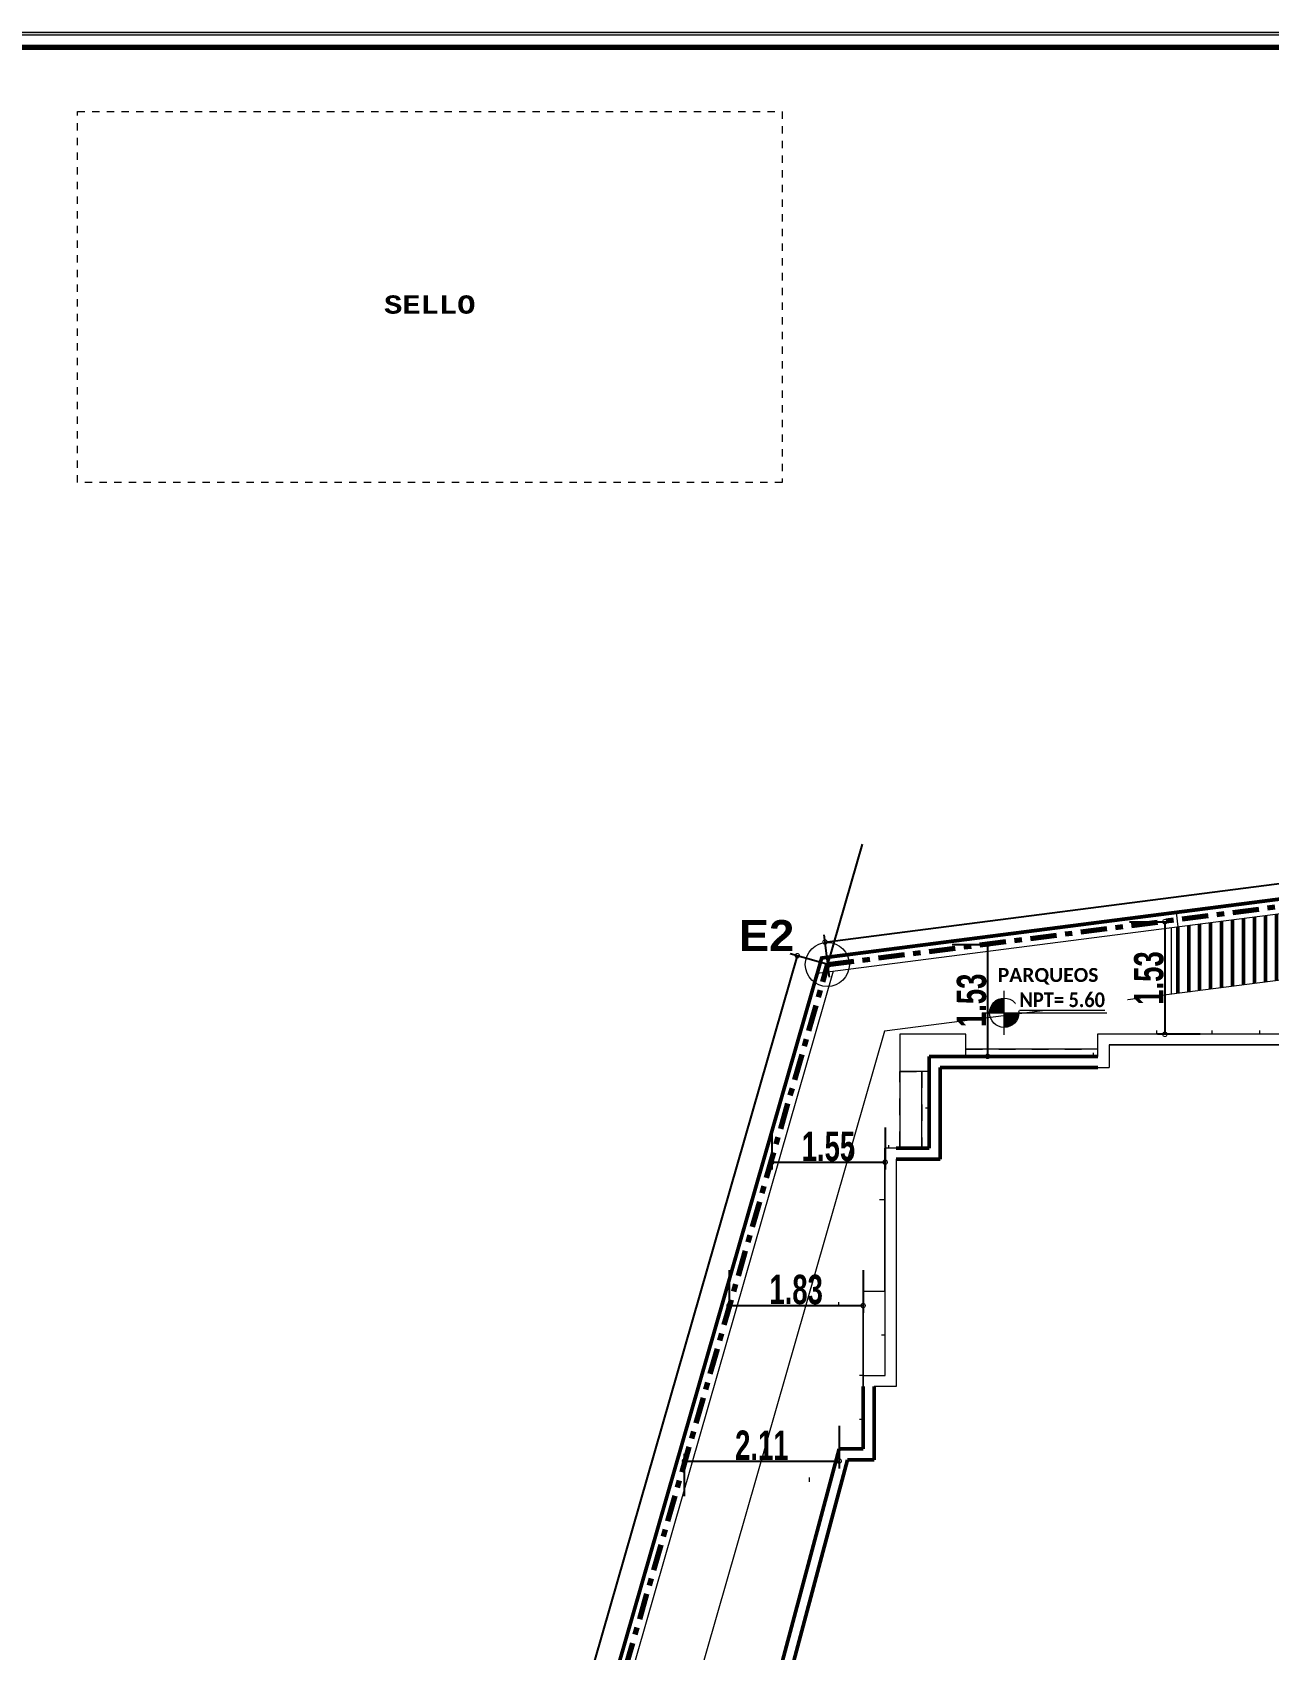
# Model space of a CAD drawing. Header units: metres. Extents: x -144 to 1000, y -717 to 29.
# Drawn here: x 21.32 to 38.16, y -552.49 to -530.45 of the extents above; entities that cross this region are included whole.
import ezdxf

# ---------------------------------------------------------------- set-up
doc = ezdxf.new("R2010")
doc.units = ezdxf.units.M
for name, pattern in [('Basculante', [0.11625, 0.075, -0.04125]), ('Dash Dot 3_16_', [0.595313, 0.357187, -0.119063, 0, -0.119063]), ('Trazo', [0.45, 0.225, -0.225])]:
    doc.linetypes.add(name, pattern=pattern)
doc.layers.get('0').update_dxf_attribs({"color": 1})
doc.layers.get('Defpoints').update_dxf_attribs({"color": 1})
doc.layers.add('00-MEDICION', color=30, linetype='Continuous')
for name, color, linetype, lineweight in [('A-ANNO-DIMS', 1, 'Continuous', 9), ('A-DETL', 1, 'Continuous', 9), ('A-DETL-THIN', 1, 'Continuous', 9), ('A-FLOR', 2, 'Continuous', 9), ('A-FLOR-PATT', 8, 'Continuous', 50), ('A-GLAZ', 1, 'Continuous', 9), ('A-WALL', 4, 'Continuous', 9), ('G-ANNO-DIMS', 1, 'Continuous', 9), ('G-ANNO-TEXT', 2, 'Continuous', 9), ('G-ANNO-TTLB', 3, 'Continuous', 18), ('G-ANNO-TTLB-WIDE', 1, 'Continuous', 70), ('G-IMPT', 1, 'Continuous', 9), ('S-BEAM', 1, 'Continuous', 9), ('S-BEAM-HDLN', 7, 'Trazo', 9), ('S-COLS', 7, 'Continuous', 9)]:
    doc.layers.add(name, color=color, linetype=linetype, lineweight=lineweight)
doc.styles.add('Britannic Bold_B_1', font='', dxfattribs={"width": 0.7, "height": 0.4})
doc.styles.add('Britannic Bold_B_2', font='', dxfattribs={"width": 1.1, "height": 0.009})
doc.styles.add('Calibri_B_3', font='calibrib.ttf', dxfattribs={"height": 0.15})
doc.styles.add('Calibri_B_6', font='calibrib.ttf', dxfattribs={"width": 0.9})
doc.styles.add('Courier New_B_9', font='courbd.ttf', dxfattribs={"height": 0.003591})
doc.styles.get('Britannic Bold_B_1').set_extended_font_data('Britannic Bold', bold=True)
doc.styles.get('Britannic Bold_B_2').set_extended_font_data('Britannic Bold', bold=True)
doc.dimstyles.new('LINDEROS', dxfattribs={"dimscale": 0.3048, "dimtxt": 0.406749, "dimasz": 0.393701, "dimexe": 0.328084, "dimexo": 0.0625, "dimgap": 0.032808, "dimtad": 1, "dimrnd": 0.01, "dimzin": 0, "dimdsep": 46, "dimtxsty": 'Britannic Bold_B_1', "dimblk1": 'DOTSMALL', "dimblk2": 'DOTSMALL', "dimsah": 1, "dimcen": 0.09, "dimazin": 0, "dimtfac": 1, "dimtdec": 4, "dimtix": 1, "dimtmove": 0, "dimatfit": 3, "dimfxl": 1.64042, "dimfxlon": 1, "dimtvp": 1, "dimtolj": 1, "dimtzin": 0, "dimarcsym": 2})
doc.dimstyles.new('LINDEROS_2_1', dxfattribs={"dimscale": 0.3048, "dimtxt": 0.406749, "dimasz": 0.393701, "dimexe": 0.328084, "dimexo": 0.0625, "dimgap": 0.032808, "dimtad": 1, "dimrnd": 0.01, "dimzin": 0, "dimdsep": 46, "dimtxsty": 'Britannic Bold_B_1', "dimblk1": 'DOTSMALL', "dimblk2": 'DOTSMALL', "dimsah": 1, "dimcen": 0.09, "dimazin": 0, "dimtfac": 1, "dimtdec": 4, "dimtix": 1, "dimtmove": 0, "dimatfit": 3, "dimfxl": 1.64042, "dimfxlon": 1, "dimtvp": 1, "dimtolj": 1, "dimtzin": 0, "dimarcsym": 2})

# ---------------------------------------------------------------- blocks, each defined once
blk = doc.blocks.new('tarjeta de nathalie 00')
at = {"layer": 'G-IMPT', "lineweight": 9}
h = blk.add_hatch(color=3, dxfattribs=at)
h.paths.add_polyline_path([(-145.23888, -717.38489), (-145.21019, -717.38489), (-145.21019, -716.89355), (-145.21019, -716.79934), (-145.23888, -716.79934), (-145.23888, -716.89379)])
h.paths.add_polyline_path([(-145.20996, -716.7991), (-145.20996, -717.3851), (-145.2392, -717.3851), (-145.2392, -716.7991)])
h.paths.add_polyline_path([(-145.23902, -717.3868), (-145.20826, -717.3868), (-145.20826, -716.7974), (-145.2392, -716.7974), (-146.09866, -716.7974), (-146.09866, -717.3868)])
h.paths.add_polyline_path([(-145.20795, -716.79707), (-145.20795, -717.3871), (-146.09898, -717.3871), (-146.09898, -716.79707)])
at = {"layer": 'G-ANNO-TTLB', "color": 3}
for p, q in [((-145.20795, -716.79707), (-146.09898, -716.79707)), ((-145.20795, -716.79707), (-146.09898, -716.79707)), ((-146.09866, -716.7974), (-145.2392, -716.7974))]:
    blk.add_line(p, q, dxfattribs=at)
at = {"layer": 'G-ANNO-TTLB-WIDE', "color": 3}
blk.add_line((-146.09696, -716.7991), (-145.20996, -716.7991), dxfattribs=at)
blk = doc.blocks.new('COLUMNAS - COLUMNAS-773079-Emplazamiento Copia 1')
at = {"layer": 'S-COLS'}
for p, q in [((-12.089, 22.744), (-12.989, 22.744)), ((-12.989, 22.744), (-12.989, 22.244)), ((-12.089, 22.444), (-12.089, 22.744)), ((-12.989, 22.244), (-12.589, 22.244))]:
    blk.add_line(p, q, dxfattribs=at)
blk = doc.blocks.new('Hormigón-Viga rectangular - 400 x 800 mm-956198-Emplazamiento Copia 1')
at = {"layer": 'S-BEAM-HDLN'}
blk.add_line((3.3, -0.15), (1.5, -0.15), dxfattribs=at)
blk = doc.blocks.new('Hormigón-Viga rectangular - 400 x 800 mm-956237-Emplazamiento Copia 1')
at = {"layer": 'S-BEAM-HDLN'}
for p, q in [((-4.286, -0.15), (-4.286, 0.15)), ((-4.286, 0.15), (-3.241, 0.15)), ((-3.241, -0.15), (-4.286, -0.15))]:
    blk.add_line(p, q, dxfattribs=at)
blk = doc.blocks.new('1_00 X 1_1 - 1_0 X 1_10-978830-Emplazamiento Copia 1')
at = {"layer": 'A-GLAZ'}
blk.add_line((0, -0.125), (0, -0.075), dxfattribs=at)
blk = doc.blocks.new('1_00 X 1_1 - _90 X 1_10-836321-Emplazamiento Copia 1')
at = {"layer": 'A-GLAZ'}
blk.add_line((0, 0.075), (0, 0.125), dxfattribs=at)
blk = doc.blocks.new('1_00 X 1_1 - _90 X 1_10-V9-Emplazamiento Copia 1')
at = {"layer": 'A-GLAZ'}
blk.add_line((0, -0.125), (0, -0.075), dxfattribs=at)
blk = doc.blocks.new('1_00 X 1_1 - _90 X 1_10-V8-Emplazamiento Copia 1')
at = {"layer": 'A-GLAZ'}
blk.add_line((0, -0.125), (0, -0.08), dxfattribs=at)
blk = doc.blocks.new('0_80 X 0_1 - 0_80 X 0_50-V16-Emplazamiento Copia 1')
at = {"layer": 'A-GLAZ'}
blk.add_line((0, 0.08), (0, 0.125), dxfattribs=at)
blk = doc.blocks.new('1_00 X 1_1 - _90 X 1_10-V17-Emplazamiento Copia 1')
at = {"layer": 'A-GLAZ'}
blk.add_line((0, -0.125), (0, -0.075), dxfattribs=at)
blk = doc.blocks.new('1_00 X 1_1 - _90 X 1_10-2034710-Emplazamiento Copia 1')
at = {"layer": 'A-GLAZ'}
blk.add_line((0, -0.125), (0, -0.05), dxfattribs=at)
blk = doc.blocks.new('_DotSmall')
at = {"color": 0, "linetype": 'ByBlock', "const_width": 0.5}
blk.add_lwpolyline([(-0.0625, 0, 1), (0.0625, 0, 1)], format="xyb", close=True, dxfattribs=at)
blk = doc.blocks.new('*D326')
at = {"layer": 'A-ANNO-DIMS', "color": 0, "lineweight": -2, "transparency": 16777216}
for p, q in [((52.952, -487.623), (52.878, -487.047)), ((31.415, -489.91), (52.891, -487.146)), ((31.477, -490.387), (31.403, -489.811))]:
    blk.add_line(p, q, dxfattribs=at)
at = {"layer": 'Defpoints', "color": 0, "transparency": 16777216}
for p in [(52.891, -487.146), (52.955, -487.642), (31.479, -490.406)]:
    blk.add_point(p, dxfattribs=at)
at = {"layer": 'A-ANNO-DIMS', "color": 0, "lineweight": -2, "transparency": 16777216, "xscale": 0.12, "yscale": 0.12, "zscale": 0.12}
for p, rotation in [((52.891, -487.146), 7.333333333335235), ((31.415, -489.91), 187.3333333333352)]:
    blk.add_blockref('_DotSmall', p, dxfattribs=dict(at, rotation=rotation))
at = {"layer": 'A-ANNO-DIMS', "color": 0, "transparency": 16777216, "insert": (42.125, -488.313), "char_height": 0.4, "width": 1.40028, "attachment_point": 5, "rotation": 7.3333, "style": 'Britannic Bold_B_1'}
blk.add_mtext('\\A1;21.65', dxfattribs=at)
blk = doc.blocks.new('*D328')
at = {"layer": 'A-ANNO-DIMS', "color": 0, "lineweight": -2, "transparency": 16777216}
for p, q in [((24.059, -514.388), (31.039, -490.096)), ((31.502, -490.229), (30.943, -490.068)), ((24.521, -514.521), (23.962, -514.36))]:
    blk.add_line(p, q, dxfattribs=at)
at = {"layer": 'Defpoints', "color": 0, "transparency": 16777216}
for p in [(31.039, -490.096), (31.52, -490.234), (24.539, -514.526)]:
    blk.add_point(p, dxfattribs=at)
at = {"layer": 'A-ANNO-DIMS', "color": 0, "lineweight": -2, "transparency": 16777216, "xscale": 0.12, "yscale": 0.12, "zscale": 0.12}
for p, rotation in [((31.039, -490.096), 73.96666666666712), ((24.059, -514.388), 253.9666666666671)]:
    blk.add_blockref('_DotSmall', p, dxfattribs=dict(at, rotation=rotation))
at = {"layer": 'A-ANNO-DIMS', "color": 0, "transparency": 16777216, "insert": (27.341, -502.182), "char_height": 0.4, "width": 1.40028, "attachment_point": 5, "rotation": 73.9667, "style": 'Britannic Bold_B_1'}
blk.add_mtext('\\A1;25.28', dxfattribs=at)
blk = doc.blocks.new('Cotas de elevación - M_Cota de elevación - Destino rellenado-44836-Emplazamiento Copia 1')
at = {"layer": 'G-ANNO-DIMS'}
h = blk.add_hatch(color=256, dxfattribs=at)
edge = h.paths.add_edge_path()
edge.add_line((0, 0), (-0.002, 0))
edge.add_arc((0, 0), 0.002, 90, 180, ccw=False)
edge.add_line((0, 0.002), (0, 0))
h = blk.add_hatch(color=256, dxfattribs=at)
edge = h.paths.add_edge_path()
edge.add_line((0, 0), (0.002, 0))
edge.add_arc((0, 0), 0.002, 270, 360, ccw=False)
edge.add_line((0, -0.002), (0, 0))
for p, q in [((0, -0.003), (0, 0.003)), ((-0.003, 0), (0.014, 0))]:
    blk.add_line(p, q, dxfattribs=at)
blk.add_circle((0, 0), 0.002, dxfattribs=at)
blk = doc.blocks.new('*D333')
at = {"layer": 'A-ANNO-DIMS', "color": 0, "lineweight": -2, "transparency": 16777216}
for p, q in [((30.689, -492.439), (30.689, -493.01)), ((32.235, -492.439), (32.235, -493.01)), ((30.689, -492.91), (32.235, -492.91))]:
    blk.add_line(p, q, dxfattribs=at)
at = {"layer": 'Defpoints', "color": 0, "transparency": 16777216}
for p in [(30.689, -492.41), (32.235, -492.41), (32.235, -492.91)]:
    blk.add_point(p, dxfattribs=at)
at = {"layer": 'A-ANNO-DIMS', "color": 0, "lineweight": -2, "transparency": 16777216, "xscale": 0.12, "yscale": 0.12, "zscale": 0.12, "rotation": 180}
blk.add_blockref('_DotSmall', (30.689, -492.91), dxfattribs=at)
at = {"layer": 'A-ANNO-DIMS', "color": 0, "lineweight": -2, "transparency": 16777216, "xscale": 0.12, "yscale": 0.12, "zscale": 0.12}
blk.add_blockref('_DotSmall', (32.235, -492.91), dxfattribs=at)
at = {"layer": 'A-ANNO-DIMS', "color": 0, "transparency": 16777216, "insert": (31.462, -492.697), "char_height": 0.4, "width": 1.08822, "attachment_point": 5, "style": 'Britannic Bold_B_1'}
blk.add_mtext('\\A1;1.55', dxfattribs=at)
blk = doc.blocks.new('*D334')
at = {"layer": 'A-ANNO-DIMS', "color": 0, "lineweight": -2, "transparency": 16777216}
for p, q in [((30.108, -494.383), (30.108, -494.964)), ((31.935, -494.383), (31.935, -494.964)), ((30.108, -494.864), (31.935, -494.864))]:
    blk.add_line(p, q, dxfattribs=at)
at = {"layer": 'Defpoints', "color": 0, "transparency": 16777216}
for p in [(30.108, -494.364), (31.935, -494.364), (31.935, -494.864)]:
    blk.add_point(p, dxfattribs=at)
at = {"layer": 'A-ANNO-DIMS', "color": 0, "lineweight": -2, "transparency": 16777216, "xscale": 0.12, "yscale": 0.12, "zscale": 0.12, "rotation": 180}
blk.add_blockref('_DotSmall', (30.108, -494.864), dxfattribs=at)
at = {"layer": 'A-ANNO-DIMS', "color": 0, "lineweight": -2, "transparency": 16777216, "xscale": 0.12, "yscale": 0.12, "zscale": 0.12}
blk.add_blockref('_DotSmall', (31.935, -494.864), dxfattribs=at)
at = {"layer": 'A-ANNO-DIMS', "color": 0, "transparency": 16777216, "insert": (31.022, -494.647), "char_height": 0.4, "width": 1.08822, "attachment_point": 5, "style": 'Britannic Bold_B_1'}
blk.add_mtext('\\A1;1.83', dxfattribs=at)
blk = doc.blocks.new('*D336')
at = {"layer": 'A-ANNO-DIMS', "color": 0, "lineweight": -2, "transparency": 16777216}
for p, q in [((35.565, -489.632), (36.146, -489.632)), ((36.046, -489.632), (36.046, -491.167)), ((36.527, -491.167), (35.946, -491.167))]:
    blk.add_line(p, q, dxfattribs=at)
at = {"layer": 'Defpoints', "color": 0, "transparency": 16777216}
for p in [(35.546, -489.632), (36.046, -491.167), (36.546, -491.167)]:
    blk.add_point(p, dxfattribs=at)
at = {"layer": 'A-ANNO-DIMS', "color": 0, "lineweight": -2, "transparency": 16777216, "xscale": 0.12, "yscale": 0.12, "zscale": 0.12}
for p, rotation in [((36.046, -489.632), 90), ((36.046, -491.167), 270)]:
    blk.add_blockref('_DotSmall', p, dxfattribs=dict(at, rotation=rotation))
at = {"layer": 'A-ANNO-DIMS', "color": 0, "transparency": 16777216, "insert": (35.829, -490.4), "char_height": 0.4, "width": 1.08822, "attachment_point": 5, "rotation": 90, "style": 'Britannic Bold_B_1'}
blk.add_mtext('\\A1;1.53', dxfattribs=at)
blk = doc.blocks.new('*D339')
at = {"layer": 'A-ANNO-DIMS', "color": 0, "lineweight": -2, "transparency": 16777216}
for p, q in [((33.15, -489.941), (33.731, -489.941)), ((33.631, -489.941), (33.631, -491.467)), ((34.112, -491.467), (33.531, -491.467))]:
    blk.add_line(p, q, dxfattribs=at)
at = {"layer": 'Defpoints', "color": 0, "transparency": 16777216}
for p in [(33.131, -489.941), (33.631, -491.467), (34.131, -491.467)]:
    blk.add_point(p, dxfattribs=at)
at = {"layer": 'A-ANNO-DIMS', "color": 0, "lineweight": -2, "transparency": 16777216, "xscale": 0.12, "yscale": 0.12, "zscale": 0.12}
for p, rotation in [((33.631, -489.941), 90), ((33.631, -491.467), 270)]:
    blk.add_blockref('_DotSmall', p, dxfattribs=dict(at, rotation=rotation))
at = {"layer": 'A-ANNO-DIMS', "color": 0, "transparency": 16777216, "insert": (33.414, -490.704), "char_height": 0.4, "width": 1.08822, "attachment_point": 5, "rotation": 90, "style": 'Britannic Bold_B_1'}
blk.add_mtext('\\A1;1.53', dxfattribs=at)
blk = doc.blocks.new('*D356')
at = {"layer": 'A-ANNO-DIMS', "color": 0, "lineweight": -2, "transparency": 16777216}
for p, q in [((31.609, -496.501), (31.609, -497.082)), ((29.501, -497.463), (29.501, -496.882)), ((29.501, -496.982), (31.609, -496.982))]:
    blk.add_line(p, q, dxfattribs=at)
at = {"layer": 'Defpoints', "color": 0, "transparency": 16777216}
for p in [(31.609, -496.482), (31.609, -496.982), (29.501, -497.482)]:
    blk.add_point(p, dxfattribs=at)
at = {"layer": 'A-ANNO-DIMS', "color": 0, "lineweight": -2, "transparency": 16777216, "xscale": 0.12, "yscale": 0.12, "zscale": 0.12, "rotation": 180}
blk.add_blockref('_DotSmall', (29.501, -496.982), dxfattribs=at)
at = {"layer": 'A-ANNO-DIMS', "color": 0, "lineweight": -2, "transparency": 16777216, "xscale": 0.12, "yscale": 0.12, "zscale": 0.12}
blk.add_blockref('_DotSmall', (31.609, -496.982), dxfattribs=at)
at = {"layer": 'A-ANNO-DIMS', "color": 0, "transparency": 16777216, "insert": (30.555, -496.766), "char_height": 0.4, "width": 1.08822, "attachment_point": 5, "style": 'Britannic Bold_B_1'}
blk.add_mtext('\\A1;2.11', dxfattribs=at)
blk = doc.blocks.new('D')
at = {"layer": 'A-FLOR-PATT', "true_color": 0xc0c0c0, "transparency": 33554559}
h = blk.add_hatch(dxfattribs=at)
h.set_pattern_fill('FP_5', color=9, style=0, pattern_type=2)
h.set_pattern_definition([(90, (45.87924, -513.91085), (-0.14928, 9e-18), [])])
h.paths.add_polyline_path([(36.135, -490.621), (39.9, -490.137), (39.9, -489.266), (39.974, -489.266), (39.974, -490.127), (40.713, -490.032), (40.713, -489.974), (41.164, -489.974), (41.609, -489.917), (42.788, -489.917), (42.789, -489.266), (42.863, -489.266), (42.863, -489.917), (45.188, -489.917), (45.189, -489.266), (45.263, -489.266), (45.263, -489.917), (46.735, -489.917), (46.735, -488.351), (36.135, -489.715), (36.135, -490.149)])
h.paths.add_polyline_path([(37.837, -490.149), (37.835, -490.149), (37.835, -489.974), (39.608, -489.974), (39.614, -490.017), (39.614, -490.107), (39.608, -490.149), (37.842, -490.149)])
at = {"layer": 'A-DETL', "color": 7, "linetype": 'Dash Dot 3_16_', "lineweight": 70}
for p, q in [((31.455, -490.215), (52.93, -487.451)), ((24.474, -514.507), (31.455, -490.215))]:
    blk.add_line(p, q, dxfattribs=at)
at = {"layer": 'A-DETL', "color": 253, "true_color": 0xb6b6b6}
for p, q in [((35.985, -489.632), (36.045, -489.632)), ((33.611, -489.941), (33.671, -489.941)), ((33.611, -489.941), (33.671, -489.941)), ((32.285, -492.717), (32.285, -492.677)), ((30.689, -492.877), (30.689, -492.837)), ((30.689, -492.877), (30.689, -492.837)), ((30.108, -494.847), (30.108, -494.807)), ((30.108, -494.847), (30.108, -494.807)), ((31.605, -494.857), (31.605, -494.817)), ((29.501, -497.267), (29.501, -497.207)), ((29.501, -497.267), (29.501, -497.207)), ((31.202, -497.267), (31.202, -497.207))]:
    blk.add_line(p, q, dxfattribs=at)
at = {"layer": 'A-DETL-THIN', "lineweight": 5}
blk.add_circle((31.447, -490.216), 0.3, dxfattribs=at)
at = {"layer": 'A-FLOR'}
for p, q in [((36.135, -490.621), (36.135, -489.715)), ((41.609, -489.917), (32.227, -491.124)), ((32.227, -491.124), (25.502, -514.525)), ((31.936, -494.667), (31.936, -495.817))]:
    blk.add_line(p, q, dxfattribs=at)
at = {"layer": 'A-WALL'}
for p, q in [((31.37, -490.127), (53.021, -487.34)), ((53.039, -487.54), (31.31, -490.336)), ((36.199, -489.505), (36.224, -489.704)), ((24.358, -514.525), (31.37, -490.127)), ((31.526, -490.308), (24.576, -514.492)), ((35.135, -491.162), (39.935, -491.162)), ((35.135, -491.467), (35.135, -491.162)), ((33.335, -491.467), (35.135, -491.467)), ((39.935, -491.312), (35.285, -491.312)), ((35.285, -491.312), (35.285, -491.617)), ((39.935, -491.317), (35.285, -491.317)), ((35.135, -491.617), (35.285, -491.617)), ((32.229, -494.667), (32.229, -492.717)), ((32.385, -492.717), (32.229, -492.717)), ((32.235, -495.817), (32.235, -492.717)), ((32.385, -492.867), (32.385, -495.967)), ((31.935, -494.667), (32.235, -494.667)), ((31.935, -496.817), (31.935, -494.667)), ((31.936, -495.817), (32.235, -495.817)), ((31.936, -495.817), (31.936, -495.967)), ((32.385, -495.967), (32.086, -495.967))]:
    blk.add_line(p, q, dxfattribs=at)
at = {"layer": 'A-WALL', "lineweight": 50}
for p, q in [((32.835, -491.467), (35.135, -491.467)), ((32.835, -492.717), (32.835, -491.467)), ((35.135, -491.617), (32.985, -491.617)), ((32.985, -491.617), (32.985, -492.867)), ((32.385, -492.717), (32.835, -492.717)), ((32.985, -492.867), (32.385, -492.867)), ((31.936, -496.817), (31.936, -495.967)), ((32.086, -495.967), (32.086, -496.967)), ((30.644, -500.416), (31.609, -496.817)), ((31.724, -496.967), (30.84, -500.266)), ((31.609, -496.817), (31.936, -496.817)), ((32.086, -496.967), (31.724, -496.967))]:
    blk.add_line(p, q, dxfattribs=at)
at = {"layer": 'S-BEAM'}
for p, q in [((35.135, -491.367), (33.335, -491.367)), ((32.435, -491.659), (32.435, -492.717)), ((32.735, -492.717), (32.735, -491.667))]:
    blk.add_line(p, q, dxfattribs=at)
at = {"layer": 'A-GLAZ'}
blk.add_blockref('0_80 X 0_1 - 0_80 X 0_50-V16-Emplazamiento Copia 1', (35.935, -491.242), dxfattribs=at)
for name, p, rotation in [('1_00 X 1_1 - _90 X 1_10-V8-Emplazamiento Copia 1', (36.685, -491.242), 180), ('1_00 X 1_1 - _90 X 1_10-V8-Emplazamiento Copia 1', (37.335, -491.242), 180), ('1_00 X 1_1 - _90 X 1_10-V9-Emplazamiento Copia 1', (35.071, -491.542), 180), ('1_00 X 1_1 - 1_0 X 1_10-978830-Emplazamiento Copia 1', (32.91, -492.167), 269.9999999999999), ('1_00 X 1_1 - 1_0 X 1_10-978830-Emplazamiento Copia 1', (32.91, -492.167), 269.9999999999999), ('1_00 X 1_1 - 1_0 X 1_10-978830-Emplazamiento Copia 1', (32.91, -492.167), 269.9999999999999), ('1_00 X 1_1 - 1_0 X 1_10-978830-Emplazamiento Copia 1', (32.91, -492.167), 269.9999999999999), ('1_00 X 1_1 - 1_0 X 1_10-978830-Emplazamiento Copia 1', (32.91, -492.167), 269.9999999999999), ('1_00 X 1_1 - 1_0 X 1_10-978830-Emplazamiento Copia 1', (32.91, -492.167), 269.9999999999999), ('1_00 X 1_1 - 1_0 X 1_10-978830-Emplazamiento Copia 1', (32.91, -492.167), 269.9999999999999), ('1_00 X 1_1 - 1_0 X 1_10-978830-Emplazamiento Copia 1', (32.91, -492.167), 269.9999999999999), ('1_00 X 1_1 - 1_0 X 1_10-978830-Emplazamiento Copia 1', (32.91, -492.167), 269.9999999999999), ('1_00 X 1_1 - _90 X 1_10-2034710-Emplazamiento Copia 1', (32.285, -493.417), 269.9999999999999), ('1_00 X 1_1 - _90 X 1_10-V17-Emplazamiento Copia 1', (32.31, -493.417), 269.9999999999999), ('1_00 X 1_1 - _90 X 1_10-836321-Emplazamiento Copia 1', (32.31, -495.267), 89.9999999999999), ('1_00 X 1_1 - _90 X 1_10-836321-Emplazamiento Copia 1', (32.01, -495.817), 89.9999999999999), ('1_00 X 1_1 - _90 X 1_10-836321-Emplazamiento Copia 1', (32.01, -496.417), 89.9999999999999), ('1_00 X 1_1 - _90 X 1_10-836321-Emplazamiento Copia 1', (32.01, -496.417), 89.9999999999999), ('1_00 X 1_1 - _90 X 1_10-836321-Emplazamiento Copia 1', (32.01, -496.417), 89.9999999999999), ('1_00 X 1_1 - _90 X 1_10-836321-Emplazamiento Copia 1', (32.01, -496.417), 89.9999999999999), ('1_00 X 1_1 - _90 X 1_10-836321-Emplazamiento Copia 1', (32.01, -496.417), 89.9999999999999), ('1_00 X 1_1 - _90 X 1_10-836321-Emplazamiento Copia 1', (32.01, -496.417), 89.9999999999999), ('1_00 X 1_1 - _90 X 1_10-836321-Emplazamiento Copia 1', (32.01, -496.417), 89.9999999999999), ('1_00 X 1_1 - _90 X 1_10-836321-Emplazamiento Copia 1', (32.01, -496.417), 89.9999999999999), ('1_00 X 1_1 - _90 X 1_10-836321-Emplazamiento Copia 1', (32.01, -496.417), 89.9999999999999)]:
    blk.add_blockref(name, p, dxfattribs=dict(at, rotation=rotation))
at = {"layer": 'G-ANNO-DIMS', "xscale": 99.99999999999993, "yscale": 99.99999999999993, "zscale": 99.99999999999993}
blk.add_blockref('Cotas de elevación - M_Cota de elevación - Destino rellenado-44836-Emplazamiento Copia 1', (33.857, -490.873), dxfattribs=at)
at = {"layer": 'S-BEAM-HDLN'}
for name, p, rotation in [('Hormigón-Viga rectangular - 400 x 800 mm-956198-Emplazamiento Copia 1', (36.635, -491.517), 180), ('Hormigón-Viga rectangular - 400 x 800 mm-956237-Emplazamiento Copia 1', (32.585, -495.958), 269.9999999999999)]:
    blk.add_blockref(name, p, dxfattribs=dict(at, rotation=rotation))
at = {"layer": 'S-COLS'}
blk.add_blockref('COLUMNAS - COLUMNAS-773079-Emplazamiento Copia 1', (45.424, -513.911), dxfattribs=at)
at = {"layer": 'G-ANNO-TEXT', "attachment_point": 1}
for s, insert, char_height, width, style in [('E2', (30.241, -489.61), 0.42, 0.89789, 'Britannic Bold_B_2'), ('PARQUEOS', (33.77, -490.263), 0.19, 2.01063, 'Calibri_B_3')]:
    blk.add_mtext(s, dxfattribs=dict(at, insert=insert, char_height=char_height, width=width, style=style))
at = {"layer": 'A-ANNO-DIMS', "color": 5, "true_color": 0x0000ff}
for base, p1, p2, angle, override, picture, middle in [((52.891, -487.146), (31.479, -490.406), (52.955, -487.642), 7.3333, {"dimpost": '<>', "dimfxl": 21.652539}, '*D326', (42.125, -488.313)), ((31.0394, -490.0959), (24.5391, -514.5258), (31.5199, -490.234), 73.9667, {"dimpost": '<>', "dimfxl": 25.275}, '*D328', (27.3407, -502.182))]:
    dim = blk.add_linear_dim(base=base, p1=p1, p2=p2, angle=angle, dimstyle='LINDEROS', override=override, dxfattribs=at)
    dim.commit()
    dim.dimension.update_dxf_attribs({"geometry": picture, "text_midpoint": middle})
for base, p1, p2, override, picture, middle in [((32.235, -492.91), (30.689, -492.41), (32.235, -492.41), {"dimpost": '<>', "dimfxl": 1.54634}, '*D333', (31.462, -492.697)), ((31.609, -496.982), (29.501, -497.482), (31.609, -496.482), {"dimpost": '<>', "dimfxl": 2.332596}, '*D356', (30.555, -496.766))]:
    dim = blk.add_linear_dim(base=base, p1=p1, p2=p2, dimstyle='LINDEROS', override=override, dxfattribs=at)
    dim.commit()
    dim.dimension.update_dxf_attribs({"geometry": picture, "text_midpoint": middle})
at = {"layer": 'A-ANNO-DIMS'}
dim = blk.add_linear_dim(base=(31.935, -494.864), p1=(30.108, -494.364), p2=(31.935, -494.364), dimstyle='LINDEROS_2_1', override={"dimpost": '<>', "dimfxl": 1.826722}, dxfattribs=at)
dim.commit()
dim.dimension.update_dxf_attribs({"geometry": '*D334', "text_midpoint": (31.022, -494.647)})
at = {"layer": 'G-ANNO-DIMS', "insert": (34.065, -490.596), "char_height": 0.2, "width": 1.42122, "attachment_point": 1, "line_spacing_factor": 1.158048, "style": 'Calibri_B_6', "bg_fill": 3, "box_fill_scale": 1.25, "bg_fill_color": 256, "bg_fill_true_color": 13158600, "bg_fill_transparency": 0}
blk.add_mtext('\\LNPT= 5.60', dxfattribs=at)
at = {"layer": 'A-ANNO-DIMS', "color": 5, "true_color": 0x0000ff}
for base, p1, p2, override, picture, middle in [((36.0461, -491.167), (35.5461, -489.6322), (36.5461, -491.167), {"dimpost": '<>', "dimfxl": 1.831799}, '*D336', (35.8293, -490.3996)), ((33.631, -491.467), (33.131, -489.941), (34.131, -491.467), {"dimpost": '<>', "dimfxl": 1.824517}, '*D339', (33.414, -490.704))]:
    dim = blk.add_linear_dim(base=base, p1=p1, p2=p2, angle=90, dimstyle='LINDEROS', override=override, dxfattribs=at)
    dim.commit()
    dim.dimension.update_dxf_attribs({"geometry": picture, "text_midpoint": middle})

msp = doc.modelspace()

# ---------------------------------------------------------------- block references
at = {"xscale": 99.43160266323505, "yscale": 99.43160266323505, "zscale": 99.43160266323505}
msp.add_blockref('tarjeta de nathalie 00', (14502.667, 70741.827), dxfattribs=at)

# ---------------------------------------------------------------- next in the draw order: linework, layer by layer
at = {"layer": 'A-DETL', "color": 9, "linetype": 'Basculante', "lineweight": 18, "true_color": 0xc0c0c0}
for p, q in [((21.931, -531.534), (31.533, -531.534)), ((21.931, -536.59), (21.931, -531.534)), ((31.533, -531.534), (31.533, -536.59)), ((31.533, -536.59), (21.931, -536.59))]:
    msp.add_line(p, q, dxfattribs=at)

# ---------------------------------------------------------------- next in the draw order: block references
at = {"color": 3}
msp.add_blockref('D', (0.701, -52.942), dxfattribs=at)

# ---------------------------------------------------------------- next in the draw order: texts
at = {"layer": 'G-ANNO-TEXT', "color": 8, "true_color": 0x808080, "style": 'Courier New_B_9'}
msp.add_text('SELLO', height=0.2486, dxfattribs=at).set_placement((26.108, -534.288))

# ---------------------------------------------------------------- next in the draw order: linework, layer by layer
at = {"layer": '00-MEDICION'}
msp.add_line((32.156, -543.158), (32.627, -541.517), dxfattribs=at)
at = {"layer": '00-MEDICION', "const_width": 0.05}
msp.add_lwpolyline([(25.06, -567.468), (32.071, -543.069), (53.722, -540.283), (54.577, -549.915), (56.132, -567.468)], close=True, dxfattribs=at)

doc.saveas('drawing.dxf')
